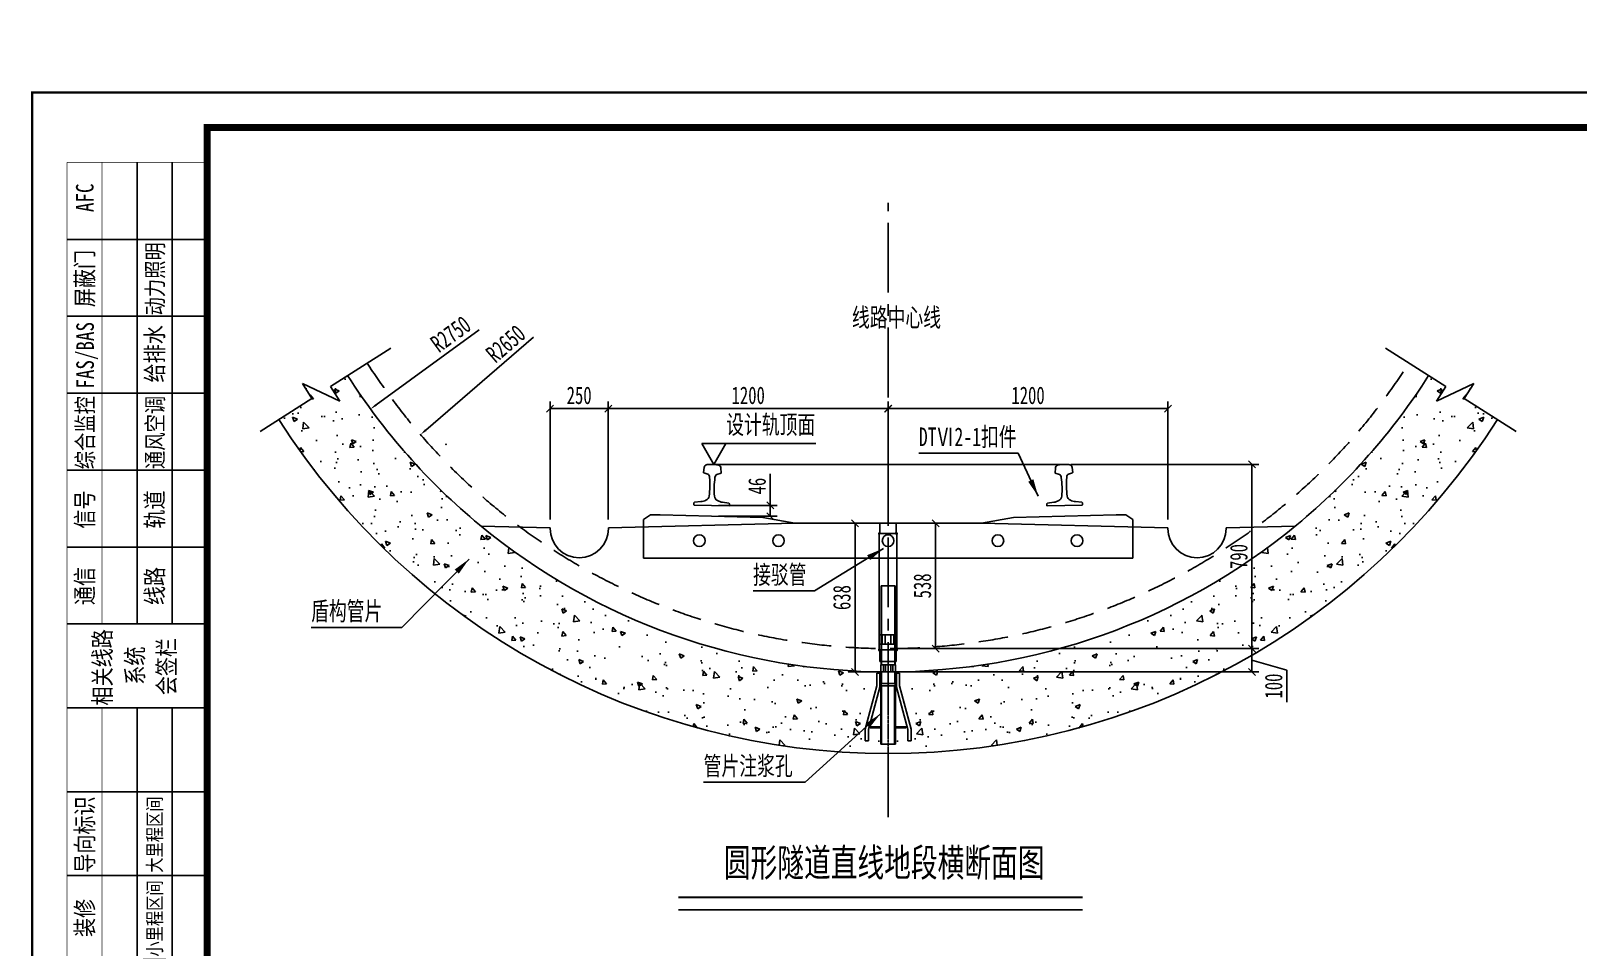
# Model space of a CAD drawing. Header units: millimetres. Extents: x -17676 to 10684, y -16208 to -7028.
# Drawn here: x -17676 to -11040, y -10959 to -7028 of the extents above; entities that cross this region are included whole.
import ezdxf
from ezdxf.enums import TextEntityAlignment as Align

# ---------------------------------------------------------------- set-up
doc = ezdxf.new("R2010")
doc.units = ezdxf.units.MM
for name, pattern in [('CENTER2', [1.125, 0.75, -0.125, 0.125, -0.125]), ('CONTINOUS', [2.5, 1.25, 0.25, 0.25, 0.25, 0.25, 0.25]), ('DASHED', [19.05, 12.7, -6.35])]:
    doc.linetypes.add(name, pattern=pattern)
doc.layers.get('Defpoints').update_dxf_attribs({"color": 250})
for name, color, linetype in [('0钢筋', 5, 'Continuous'), ('1', 2, 'Continuous'), ('axial', 1, 'CENTER2'), ('GesoftDrawFrameCountersignBlockLayer', 7, 'Continuous'), ('GesoftDrawFrameCountersignLayer', 7, 'Continuous'), ('GesoftDrawFrameFrameBlockLayer', 7, 'Continuous'), ('GesoftDrawFrameInLineLayer', 85, 'Continuous'), ('GesoftDrawFrameOutLineLayer', 180, 'Continuous'), ('GesoftDrawFrameTitleLayer', 7, 'Continuous'), ('HATCH', 7, 'Continuous'), ('X', 6, 'CONTINOUS'), ('尺寸标注', 7, 'Continuous'), ('文字及标注', 6, 'Continuous'), ('标注', 3, 'Continuous'), ('粗实线', 4, 'Continuous'), ('结构', 3, 'Continuous'), ('设计线', 1, 'Continuous'), ('轮廓线', 7, 'Continuous'), ('钢轨', 3, 'Continuous')]:
    doc.layers.add(name, color=color, linetype=linetype)
doc.styles.get("Standard").update_dxf_attribs({"font": 'arial.ttf'})
doc.styles.add('TXT', font='仿宋_GB2312.ttf', dxfattribs={"width": 0.7, "height": 80})
doc.styles.add('宋体', font='SimSun.ttf', dxfattribs={"width": 0.7})
doc.styles.add('宋体样式', font='SimSun.ttf', dxfattribs={"width": 0.8})
doc.styles.add('宋体样式宽度0.8', font='SimSun.ttf', dxfattribs={"width": 0.8})
doc.styles.add('条形码', font='BC_C39.FBC', dxfattribs={"height": 11})
doc.dimstyles.new('1比30', dxfattribs={"dimscale": 30, "dimtxt": 2.5, "dimasz": 1, "dimexe": 1, "dimexo": 1, "dimtad": 3, "dimdec": 0, "dimzin": 0, "dimdsep": 46, "dimtxsty": '宋体', "dimblk": 'OBLIQUE', "dimcen": 0.09, "dimadec": 0, "dimazin": 0, "dimtfac": 1, "dimtdec": 0, "dimtofl": 0, "dimtmove": 0, "dimatfit": 3, "dimfxl": 0, "dimtolj": 1, "dimtzin": 0, "dimarcsym": 0})
doc.dimstyles.get("Standard").update_dxf_attribs({"dimtxt": 0.18, "dimasz": 0.18, "dimexe": 0.18, "dimexo": 0.0625, "dimgap": 0.09, "dimtad": 0, "dimtih": 1, "dimtoh": 1, "dimdec": 4, "dimzin": 0, "dimdsep": 46, "dimtxsty": 'Standard', "dimcen": 0.09, "dimadec": 0, "dimazin": 0, "dimtfac": 1, "dimtdec": 4, "dimtofl": 0, "dimtmove": 0, "dimatfit": 3, "dimfxl": 0, "dimtolj": 1, "dimtzin": 0, "dimarcsym": 0})

# ---------------------------------------------------------------- blocks, each defined once
blk = doc.blocks.new('*X7')
at = {"color": 0}
for p, q in [((171.3, 367.5), (171.9, 368.1)), ((171.3, 362.2), (175.3, 366.2)), ((171.3, 356.9), (175.3, 360.9)), ((171.3, 351.6), (175.3, 355.6)), ((171.3, 346.3), (175.3, 350.3)), ((171.3, 341), (175.3, 345)), ((171.3, 335.7), (175.3, 339.7)), ((171.3, 330.4), (175.3, 334.4)), ((171.3, 325.1), (175.3, 329.1)), ((174.6, 323.1), (175.3, 323.8))]:
    blk.add_line(p, q, dxfattribs=at)
blk = doc.blocks.new('34212')
at = {"layer": 'HATCH'}
h = blk.add_hatch(dxfattribs=at)
h.set_pattern_fill('ANSI31', color=256, scale=30, angle=180, style=0)
h.set_pattern_definition([(225, (0, 0), (2.65165043, -2.65165043), [])])
h.paths.add_polyline_path([(147573.7, -8633.1), (147568.7, -8633.1), (147568.7, -8693.1), (147573.7, -8693.1)])
h.paths.add_polyline_path([(147508.7, -8633.1), (147503.7, -8633.1), (147503.7, -8693.1), (147508.7, -8693.1)])
h.paths.add_polyline_path([(147566.7, -8943.1), (147570.2, -8943.1), (147570.2, -8693.1), (147566.7, -8693.1)])
h = blk.add_hatch(dxfattribs=at)
h.set_pattern_fill('ANSI31', color=256, scale=30, angle=180, style=0)
h.set_pattern_definition([(225, (147876.2283, -9027.2295), (2.65165, -2.65165), [])])
h.paths.add_polyline_path([(147507.2, -8943.1), (147510.7, -8943.1), (147510.7, -8693.1), (147507.2, -8693.1)])
at = {"layer": '1'}
for p, q in [((147440.2, -8878.1), (147489.7, -8693.1)), ((147489.7, -8638.1), (147489.7, -8693.1)), ((147502.7, -8638.1), (147489.7, -8638.1)), ((147502.7, -8698.7), (147502.7, -8638.1)), ((147507.2, -8697.1), (147503.2, -8693.1)), ((147503.7, -8693.1), (147503.7, -8633.1)), ((147573.7, -8633.1), (147503.7, -8633.1)), ((147503.7, -8693.1), (147573.7, -8693.1)), ((147507.2, -8943.1), (147507.2, -8693.1)), ((147508.7, -8693.1), (147508.7, -8633.1)), ((147510.7, -8943.1), (147510.7, -8693.1)), ((147566.7, -8943.1), (147566.7, -8693.1)), ((147568.7, -8693.1), (147568.7, -8633.1)), ((147570.2, -8943.1), (147570.2, -8693.1)), ((147570.2, -8697.1), (147574.2, -8693.1)), ((147573.7, -8693.1), (147573.7, -8633.1)), ((147574.7, -8698.7), (147574.7, -8638.1)), ((147574.7, -8638.1), (147587.7, -8638.1)), ((147587.7, -8638.1), (147587.7, -8693.1)), ((147637.2, -8878.1), (147587.7, -8693.1)), ((147454.2, -8879.9), (147502.7, -8698.7)), ((147623.2, -8879.9), (147574.7, -8698.7)), ((147440.2, -8878.1), (147440.2, -8928.1)), ((147454.2, -8879.9), (147454.2, -8928.1)), ((147462.2, -8869.1), (147507.2, -8869.1)), ((147462.2, -8873.1), (147462.2, -8869.1)), ((147462.2, -8873.1), (147507.2, -8873.1)), ((147507.2, -8865.1), (147503.2, -8869.1)), ((147507.2, -8877.1), (147503.2, -8873.1)), ((147570.2, -8865.1), (147574.2, -8869.1)), ((147615.2, -8869.1), (147570.2, -8869.1)), ((147615.2, -8873.1), (147570.2, -8873.1)), ((147570.2, -8877.1), (147574.2, -8873.1)), ((147615.2, -8873.1), (147615.2, -8869.1)), ((147623.2, -8879.9), (147623.2, -8928.1)), ((147637.2, -8878.1), (147637.2, -8928.1)), ((147440.2, -8928.1), (147454.2, -8928.1)), ((147507.2, -8943.1), (147570.2, -8943.1)), ((147637.2, -8928.1), (147623.2, -8928.1))]:
    blk.add_line(p, q, dxfattribs=at)
for points in [[(147503.2, -8693.1), (147507.2, -8697.1), (147507.2, -8693.1)], [(147574.2, -8693.1), (147570.2, -8697.1), (147570.2, -8693.1)], [(147503.2, -8869.1), (147507.2, -8865.1), (147507.2, -8869.1)], [(147503.2, -8873.1), (147507.2, -8877.1), (147507.2, -8873.1)], [(147574.2, -8869.1), (147570.2, -8865.1), (147570.2, -8869.1)], [(147574.2, -8873.1), (147570.2, -8877.1), (147570.2, -8873.1)]]:
    blk.add_solid(points, dxfattribs=at)
at = {"layer": 'axial'}
blk.add_line((147538.7, -8595), (147538.7, -8989.4), dxfattribs=at)
at = {"layer": 'HATCH', "rotation": 90}
blk.add_blockref('*X7', (147831.8, -9044.4), dxfattribs=at)
at = {"layer": 'HATCH', "xscale": -1, "rotation": 270}
blk.add_blockref('*X7', (147245.6, -9044.4), dxfattribs=at)
blk = doc.blocks.new('A$C09DB070C')
at = {"layer": 'X', "color": 3}
for p, q in [((0, 165.5), (30, 185.5)), ((0, 165.5), (0, 0)), ((30, 185.5), (72, 185.5)), ((72, 185.5), (512, 174.5)), ((512, 174.5), (650, 150)), ((650, 150), (1050, 150)), ((1450, 150), (1050, 150)), ((1588, 174.5), (1450, 150)), ((2028, 185.5), (1588, 174.5)), ((2070, 185.5), (2028, 185.5)), ((2100, 165.5), (2070, 185.5)), ((2100, 165.5), (2100, 0)), ((0, 0), (1050, 0)), ((2100, 0), (1050, 0))]:
    blk.add_line(p, q, dxfattribs=at)
at = {"layer": '尺寸标注', "color": 3}
for centre in [(240, 75), (579.5, 75), (1049.5, 75), (1520.5, 75), (1860, 75)]:
    blk.add_circle(centre, 25, dxfattribs=at)
blk = doc.blocks.new('A$C7401393C')
at = {"layer": '钢轨'}
for p, q in [((-33.8, 179.1), (-31.4, 200.7)), ((-15.3, 171.9), (-33.3, 178.1)), ((22.6, 170.9), (41, 176.2)), ((41.5, 177.2), (40.2, 198.9)), ((-75.8, 40.9), (-75.6, 48.9)), ((0.4, 38), (-74.8, 39.9)), ((-73.5, 51.9), (-46.2, 54.4)), ((0.4, 38), (75.5, 36.2)), ((74.8, 48.2), (47.6, 52.1)), ((76.5, 37.1), (76.7, 45.1))]:
    blk.add_line(p, q, dxfattribs=at)
for centre, radius, start, end in [((-18.5, 199.9), 13, 104.83673, 176.54251), ((-5.8, 134.1), 80, 90.45609, 101.54574), ((-3.8, -85.9), 300, 88.36386, 90.49695), ((-1.7, -86), 300, 86.63886, 88.77195), ((11.3, 133.7), 80, 75.59008, 86.67972), ((27.2, 198.8), 13, 0.5933, 72.29908), ((-31.8, 179.4), 2, 188.90208, 221.36383), ((-18, 164.4), 8, 27.15378, 70.09531), ((-33.1, 156.6), 25, 4.50435, 27.13746), ((-407, 127.4), 400, 352.92796, 4.47832), ((411.6, 106.9), 400, 172.6575, 184.20785), ((39.7, 154.8), 25, 149.99835, 172.63146), ((25, 163.3), 8, 107.0405, 149.98204), ((39.6, 177.6), 2, 315.77198, 348.23373), ((-29.9, 80.4), 20, 287.02729, 352.91232), ((32.6, 78.8), 20, 184.22349, 250.10853), ((-73.9, 41.7), 2, 202.86309, 244.27272), ((-71.6, 48.4), 4, 118.08962, 171.66605), ((-46.3, 94.4), 40, 270.17516, 303.84619), ((49.8, 92), 40, 233.28962, 266.96065), ((72.7, 44.7), 4, 5.46976, 59.04619), ((74.7, 38), 2, 292.86309, 334.27272)]:
    blk.add_arc(centre, radius, start, end, dxfattribs=at)
blk = doc.blocks.new('A$C5145042A')
for p, q in [((0, -30), (0, 30)), ((0, 30), (50, 30)), ((50, 31.5), (50, 0)), ((80, 31.5), (50, 31.5)), ((50, 31.1), (80, 31.1)), ((80, 20), (50, 20)), ((80, 11), (50, 11)), ((80, 0), (80, 31.5)), ((80, 30), (420, 30)), ((420, 30), (420, -30)), ((0, -30), (50, -30)), ((50, -31.5), (50, 0)), ((80, -11), (50, -11)), ((80, -20), (50, -20)), ((50, -31.1), (80, -31.1)), ((80, -31.5), (50, -31.5)), ((80, 0), (80, -31.5)), ((80, -30), (420, -30))]:
    blk.add_line(p, q)
at = {"layer": '0钢筋'}
for p, q in [((0, 28.1), (50, 28.1)), ((80, 28.1), (420, 28.1)), ((0, -28.1), (50, -28.1)), ((80, -28.1), (420, -28.1))]:
    blk.add_line(p, q, dxfattribs=at)
blk = doc.blocks.new('A$C03D546E1')
at = {"layer": '标注'}
h = blk.add_hatch(color=256, dxfattribs=at)
h.paths.add_polyline_path([(55, 38, 0.626752), (45.8, 35), (50, 35), (53, 38)])
h.paths.add_polyline_path([(50, 35), (50, 33), (55, 38), (53, 38)])
h.paths.add_polyline_path([(45.8, 35), (50, 33), (50, 35)])
h = blk.add_hatch(color=256, dxfattribs=at)
h.paths.add_polyline_path([(547, 38), (545, 38, -0.626752), (554.2, 35), (550, 35)])
h.paths.add_polyline_path([(545, 38), (547, 38), (550, 35), (550, 33)])
h.paths.add_polyline_path([(550, 35), (554.2, 35), (550, 33)])
h = blk.add_hatch(color=256, dxfattribs=at)
h.paths.add_polyline_path([(53, -38), (50, -35), (45.8, -35, 0.626752), (55, -38)])
h.paths.add_polyline_path([(53, -38), (55, -38), (50, -33), (50, -35)])
h.paths.add_polyline_path([(50, -35), (50, -33), (45.8, -35)])
h = blk.add_hatch(color=256, dxfattribs=at)
h.paths.add_polyline_path([(547, -38), (545, -38, 0.626752), (554.2, -35), (550, -35)])
h.paths.add_polyline_path([(545, -38), (547, -38), (550, -35), (550, -33)])
h.paths.add_polyline_path([(550, -35), (554.2, -35), (550, -33)])
for p, q in [((0, 0), (0, 35)), ((0, 35), (50, 35)), ((0, 0), (0, -35)), ((50, 0), (50, 38)), ((50, 38), (550, 38)), ((50, 0), (50, -38)), ((75, 0), (75, 38)), ((115, 37.3), (75, 37.3)), ((115, 25.1), (75, 25.1)), ((115, 12.2), (75, 12.2)), ((75, 0), (75, -38)), ((115, 0), (115, 38)), ((115, 0), (115, -38)), ((550, 38), (550, 0)), ((550, 35), (594, 35)), ((550, -38), (550, 0)), ((594, 35), (594, 0)), ((594, -35), (594, 0)), ((0, -35), (50, -35)), ((50, -38), (550, -38)), ((115, -12.2), (75, -12.2)), ((115, -25.1), (75, -25.1)), ((115, -37.3), (75, -37.3)), ((550, -35), (594, -35))]:
    blk.add_line(p, q)
for p, q in [((50, 33), (45.8, 35)), ((50, 35), (53, 38)), ((50, 33), (55, 38)), ((550, 33), (545, 38)), ((550, 35), (547, 38)), ((550, 33), (554.2, 35)), ((50, -33), (45.8, -35)), ((50, -33), (55, -38)), ((50, -35), (53, -38)), ((550, -33), (545, -38)), ((550, -35), (547, -38)), ((550, -33), (554.2, -35))]:
    blk.add_line(p, q, dxfattribs=at)
for centre, start, end in [((51.1, 34.3), 43.82752, 172.13753), ((548.9, 34.3), 7.86247, 136.17248), ((51.1, -34.3), 187.86247, 316.17248), ((548.9, -34.3), 223.82752, 352.13753)]:
    blk.add_arc(centre, 5.4, start, end, dxfattribs=at)
blk = doc.blocks.new('*D10')
at = {"layer": 'Defpoints', "color": 0, "transparency": 16777216}
for p in [(-13999.5, -7028.5), (-16005.3, -8760.4)]:
    blk.add_point(p, dxfattribs=at)
at = {"layer": '标注', "color": 0, "lineweight": -2, "transparency": 16777216}
blk.add_line((-15520.3, -8341.6), (-15982.6, -8740.8), dxfattribs=at)
at = {"layer": '标注', "color": 0, "transparency": 16777216}
blk.add_solid([(-15985.8, -8737), (-15979.3, -8744.6), (-16005.3, -8760.4)], dxfattribs=at)
at = {"layer": '标注', "color": 0, "transparency": 16777216, "insert": (-15640, -8370.6), "char_height": 75, "attachment_point": 5, "rotation": 40.80989, "style": '宋体'}
blk.add_mtext('\\A1;R2650', dxfattribs=at)
blk = doc.blocks.new('*D11')
at = {"layer": 'Defpoints', "color": 0, "transparency": 16777216}
for p in [(-13999.5, -7028.5), (-16220.1, -8650.7)]:
    blk.add_point(p, dxfattribs=at)
at = {"layer": '标注', "color": 0, "lineweight": -2, "transparency": 16777216}
blk.add_line((-15754.1, -8310.2), (-16195.9, -8633), dxfattribs=at)
at = {"layer": '标注', "color": 0, "transparency": 16777216}
blk.add_solid([(-16198.9, -8628.9), (-16193, -8637), (-16220.1, -8650.7)], dxfattribs=at)
at = {"layer": '标注', "color": 0, "transparency": 16777216, "insert": (-15875.8, -8329.4), "char_height": 75, "attachment_point": 5, "rotation": 36.14886, "style": '宋体'}
blk.add_mtext('\\A1;R2750', dxfattribs=at)
blk = doc.blocks.new('_Oblique')
at = {"color": 0, "linetype": 'ByBlock', "lineweight": -2}
blk.add_line((-0.5, -0.5), (0.5, 0.5), dxfattribs=at)
blk = doc.blocks.new('*D12')
at = {"layer": 'Defpoints', "color": 0, "transparency": 16777216}
for p in [(-13246.5, -8888.5), (-13999.5, -9678.5), (-12438.9, -9678.5)]:
    blk.add_point(p, dxfattribs=at)
at = {"layer": '标注', "color": 0, "lineweight": -2, "transparency": 16777216}
for p, q in [((-13216.5, -8888.5), (-12408.9, -8888.5)), ((-12438.9, -8888.5), (-12438.9, -9678.5)), ((-13969.5, -9678.5), (-12408.9, -9678.5))]:
    blk.add_line(p, q, dxfattribs=at)
at = {"layer": '标注', "color": 0, "lineweight": -2, "transparency": 16777216, "xscale": 30, "yscale": 30, "zscale": 30}
for p, rotation in [((-12438.9, -8888.5), 90), ((-12438.9, -9678.5), 270)]:
    blk.add_blockref('_Oblique', p, dxfattribs=dict(at, rotation=rotation))
at = {"layer": '标注', "color": 0, "transparency": 16777216, "insert": (-12495.1, -9283.5), "char_height": 75, "attachment_point": 5, "rotation": 90, "style": '宋体'}
blk.add_mtext('\\A1;790', dxfattribs=at)
blk = doc.blocks.new('*D13')
at = {"layer": 'Defpoints', "color": 0, "transparency": 16777216}
for p in [(-14000.3, -9140.4), (-13999.5, -9678.5), (-13796.3, -9678.5)]:
    blk.add_point(p, dxfattribs=at)
at = {"layer": '标注', "color": 0, "lineweight": -2, "transparency": 16777216}
for p, q in [((-13970.3, -9140.4), (-13766.3, -9140.4)), ((-13796.3, -9140.4), (-13796.3, -9678.5)), ((-13969.5, -9678.5), (-13766.3, -9678.5))]:
    blk.add_line(p, q, dxfattribs=at)
at = {"layer": '标注', "color": 0, "lineweight": -2, "transparency": 16777216, "xscale": 30, "yscale": 30, "zscale": 30}
for p, rotation in [((-13796.3, -9140.4), 90), ((-13796.3, -9678.5), 270)]:
    blk.add_blockref('_Oblique', p, dxfattribs=dict(at, rotation=rotation))
at = {"layer": '标注', "color": 0, "transparency": 16777216, "insert": (-13852.5, -9409.5), "char_height": 75, "attachment_point": 5, "rotation": 90, "style": '宋体'}
blk.add_mtext('\\A1;538', dxfattribs=at)
blk = doc.blocks.new('*D14')
at = {"layer": 'Defpoints', "color": 0, "transparency": 16777216}
for p in [(-13999.3, -9140.4), (-14141.4, -9778.5), (-13999.2, -9778.5)]:
    blk.add_point(p, dxfattribs=at)
at = {"layer": '标注', "color": 0, "lineweight": -2, "transparency": 16777216}
for p, q in [((-14029.3, -9140.4), (-14171.4, -9140.4)), ((-14141.4, -9140.4), (-14141.4, -9778.5)), ((-14029.2, -9778.5), (-14171.4, -9778.5))]:
    blk.add_line(p, q, dxfattribs=at)
at = {"layer": '标注', "color": 0, "lineweight": -2, "transparency": 16777216, "xscale": 30, "yscale": 30, "zscale": 30}
for p, rotation in [((-14141.4, -9140.4), 90), ((-14141.4, -9778.5), 270)]:
    blk.add_blockref('_Oblique', p, dxfattribs=dict(at, rotation=rotation))
at = {"layer": '标注', "color": 0, "transparency": 16777216, "insert": (-14197.7, -9459.5), "char_height": 75, "attachment_point": 5, "rotation": 90, "style": '宋体'}
blk.add_mtext('\\A1;638', dxfattribs=at)
blk = doc.blocks.new('*D15')
at = {"layer": 'Defpoints', "color": 0, "transparency": 16777216}
for p in [(-15199.9, -8648.4), (-13999.5, -8888.6), (-15199.9, -9154.5)]:
    blk.add_point(p, dxfattribs=at)
at = {"layer": '标注', "color": 0, "lineweight": -2, "transparency": 16777216}
for p, q in [((-15199.9, -9124.5), (-15199.9, -8618.4)), ((-13999.5, -8858.6), (-13999.5, -8618.4)), ((-13999.5, -8648.4), (-15199.9, -8648.4))]:
    blk.add_line(p, q, dxfattribs=at)
at = {"layer": '标注', "color": 0, "lineweight": -2, "transparency": 16777216, "xscale": 30, "yscale": 30, "zscale": 30, "rotation": 180}
blk.add_blockref('_Oblique', (-15199.9, -8648.4), dxfattribs=at)
at = {"layer": '标注', "color": 0, "lineweight": -2, "transparency": 16777216, "xscale": 30, "yscale": 30, "zscale": 30}
blk.add_blockref('_Oblique', (-13999.5, -8648.4), dxfattribs=at)
at = {"layer": '标注', "color": 0, "transparency": 16777216, "insert": (-14599.7, -8592.2), "char_height": 75, "attachment_point": 5, "style": '宋体'}
blk.add_mtext('\\A1;1200', dxfattribs=at)
blk = doc.blocks.new('*D16')
at = {"layer": 'Defpoints', "color": 0, "transparency": 16777216}
for p in [(-12799.5, -8648.4), (-13999.3, -9134.4), (-12799.5, -9154.4)]:
    blk.add_point(p, dxfattribs=at)
at = {"layer": '标注', "color": 0, "lineweight": -2, "transparency": 16777216}
for p, q in [((-13999.3, -9104.4), (-13999.3, -8618.4)), ((-12799.5, -9124.4), (-12799.5, -8618.4)), ((-13999.3, -8648.4), (-12799.5, -8648.4))]:
    blk.add_line(p, q, dxfattribs=at)
at = {"layer": '标注', "color": 0, "lineweight": -2, "transparency": 16777216, "xscale": 30, "yscale": 30, "zscale": 30, "rotation": 180}
blk.add_blockref('_Oblique', (-13999.3, -8648.4), dxfattribs=at)
at = {"layer": '标注', "color": 0, "lineweight": -2, "transparency": 16777216, "xscale": 30, "yscale": 30, "zscale": 30}
blk.add_blockref('_Oblique', (-12799.5, -8648.4), dxfattribs=at)
at = {"layer": '标注', "color": 0, "transparency": 16777216, "insert": (-13399.4, -8592.2), "char_height": 75, "attachment_point": 5, "style": '宋体'}
blk.add_mtext('\\A1;1200', dxfattribs=at)
blk = doc.blocks.new('*D17')
at = {"layer": 'Defpoints', "color": 0, "transparency": 16777216}
for p in [(-15449.9, -8648.4), (-15449.9, -9154.5), (-15199.9, -9154.5)]:
    blk.add_point(p, dxfattribs=at)
at = {"layer": '标注', "color": 0, "lineweight": -2, "transparency": 16777216}
for p, q in [((-15449.9, -9124.5), (-15449.9, -8618.4)), ((-15199.9, -9124.5), (-15199.9, -8618.4)), ((-15199.9, -8648.4), (-15449.9, -8648.4))]:
    blk.add_line(p, q, dxfattribs=at)
at = {"layer": '标注', "color": 0, "lineweight": -2, "transparency": 16777216, "xscale": 30, "yscale": 30, "zscale": 30, "rotation": 180}
blk.add_blockref('_Oblique', (-15449.9, -8648.4), dxfattribs=at)
at = {"layer": '标注', "color": 0, "lineweight": -2, "transparency": 16777216, "xscale": 30, "yscale": 30, "zscale": 30}
blk.add_blockref('_Oblique', (-15199.9, -8648.4), dxfattribs=at)
at = {"layer": '标注', "color": 0, "transparency": 16777216, "insert": (-15324.9, -8592.2), "char_height": 75, "attachment_point": 5, "style": '宋体'}
blk.add_mtext('\\A1;250', dxfattribs=at)
blk = doc.blocks.new('*D24')
at = {"layer": 'Defpoints', "color": 0, "transparency": 16777216}
for p in [(-14756.9, -9064.4), (-14757.3, -9110.4), (-14505.3, -9110.4)]:
    blk.add_point(p, dxfattribs=at)
at = {"layer": '标注', "color": 0, "lineweight": -2, "transparency": 16777216}
for p, q in [((-14505.3, -9064.4), (-14505.3, -8928.3)), ((-14726.9, -9064.4), (-14475.3, -9064.4)), ((-14505.3, -9110.4), (-14505.3, -9064.4)), ((-14727.3, -9110.4), (-14475.3, -9110.4))]:
    blk.add_line(p, q, dxfattribs=at)
at = {"layer": '标注', "color": 0, "lineweight": -2, "transparency": 16777216, "xscale": 30, "yscale": 30, "zscale": 30}
for p, rotation in [((-14505.3, -9064.4), 90), ((-14505.3, -9110.4), 270)]:
    blk.add_blockref('_Oblique', p, dxfattribs=dict(at, rotation=rotation))
at = {"layer": '标注', "color": 0, "transparency": 16777216, "insert": (-14561.5, -8981.3), "char_height": 75, "attachment_point": 5, "rotation": 90, "style": '宋体'}
blk.add_mtext('\\A1;46', dxfattribs=at)
blk = doc.blocks.new('*D25')
at = {"layer": 'Defpoints', "color": 0, "transparency": 16777216}
for p in [(-13999.5, -9678.5), (-13999.2, -9778.5), (-12438.9, -9778.5)]:
    blk.add_point(p, dxfattribs=at)
at = {"layer": '标注', "color": 0, "lineweight": -2, "transparency": 16777216}
for p, q in [((-13969.5, -9678.5), (-12408.9, -9678.5)), ((-12438.9, -9678.5), (-12438.9, -9778.5)), ((-12438.9, -9728.5), (-12289.5, -9770.3)), ((-13969.2, -9778.5), (-12408.9, -9778.5)), ((-12289.5, -9770.3), (-12289.5, -9908.2))]:
    blk.add_line(p, q, dxfattribs=at)
at = {"layer": '标注', "color": 0, "lineweight": -2, "transparency": 16777216, "xscale": 30, "yscale": 30, "zscale": 30}
for p, rotation in [((-12438.9, -9678.5), 90), ((-12438.9, -9778.5), 270)]:
    blk.add_blockref('_Oblique', p, dxfattribs=dict(at, rotation=rotation))
at = {"layer": '标注', "color": 0, "transparency": 16777216, "insert": (-12345.8, -9839.2), "char_height": 75, "attachment_point": 5, "rotation": 90, "style": '宋体'}
blk.add_mtext('\\A1;100', dxfattribs=at)
blk = doc.blocks.new('杭州4号线二期会签定义_2e1cf7a908f61d0b50dc33cccab90907')
at = {"layer": 'GesoftDrawFrameCountersignLayer', "color": 7}
for p, q in [((0, 271), (-20, 271)), ((0, 260), (-20, 260)), ((0, 249), (-20, 249)), ((0, 238), (-20, 238)), ((0, 227), (-20, 227)), ((0, 216), (-20, 216)), ((0, 204), (-20, 204)), ((0, 192), (-20, 192)), ((0, 180), (-20, 180)), ((0, 168), (-20, 168)), ((0, 156), (-20, 156)), ((0, 144), (-20, 144)), ((0, 132), (-20, 132)), ((0, 120), (-20, 120)), ((0, 108), (-20, 108)), ((0, 96), (-20, 96)), ((0, 84), (-20, 84)), ((0, 72), (-20, 72)), ((0, 60), (-20, 60)), ((0, 48), (-20, 48)), ((0, 36), (-20, 36)), ((0, 24), (-20, 24)), ((0, 12), (-20, 12)), ((0, 0), (-20, 0))]:
    blk.add_line(p, q, dxfattribs=at)
for points in [[(0, 285), (0, 0)], [(-10, 282), (-10, 216)], [(-5, 282), (-5, 216)], [(-10, 204), (-10, 0)], [(-5, 204), (-5, 0)]]:
    blk.add_lwpolyline(points, dxfattribs=at)
at = {"layer": 'GesoftDrawFrameCountersignLayer', "color": 7, "const_width": 0.1}
for points in [[(0, 282), (-20, 282)], [(-20, 282), (-20, 0)], [(-15, 282), (-15, 216)], [(-15, 204), (-15, 0)]]:
    blk.add_lwpolyline(points, dxfattribs=at)
at = {"layer": 'GesoftDrawFrameCountersignLayer', "color": 7, "style": '宋体样式宽度0.8', "width": 0.8}
for s, height, p in [('AFC', 2.5, (-16.23, 274.9)), ('动力照明', 2.4, (-6.23, 260.11)), ('屏蔽门', 2.5, (-16.23, 261.3)), ('FAS/BAS', 2.5, (-16.18, 249.65)), ('给排水', 2.5, (-6.23, 250.53)), ('综合监控', 2.4, (-16.23, 238.11)), ('通风空调', 2.4, (-6.23, 238.15)), ('信号', 2.5, (-16.23, 229.63)), ('轨道', 2.5, (-6.23, 229.63)), ('通信', 2.5, (-16.23, 218.69)), ('线路', 2.5, (-6.23, 218.69)), ('相关线路', 2.5, (-13.71, 204.33)), ('系统', 2.5, (-9.05, 207.31)), ('会签栏', 2.5, (-4.54, 205.81)), ('导向标识', 2.5, (-16.23, 180.42)), ('大里程区间', 2, (-6.48, 180.42)), ('小里程区间', 2, (-6.48, 168.42)), ('装修', 2.5, (-16.23, 171.23)), ('电力监控', 2.5, (-16.23, 156.42)), ('民用通信', 2.5, (-6.23, 156.42)), ('杂散电流', 2.5, (-16.23, 144.42)), ('轨旁', 2.5, (-6.23, 147.23)), ('接触网', 2.5, (-16.23, 133.8)), ('管线综合', 2.5, (-6.23, 132.42)), ('供电系统', 2.5, (-16.23, 120.42)), ('人防', 2.5, (-6.23, 123.23)), ('电扶梯', 2.5, (-6.23, 109.8)), ('轨道', 2.5, (-16.23, 111.23)), ('限界', 2.5, (-16.23, 99.23)), ('屏蔽门', 2.5, (-6.23, 97.8)), ('线路', 2.5, (-16.23, 87.23)), ('AFC', 2.5, (-6.23, 87.9)), ('气灭', 2.5, (-16.23, 75.23)), ('门禁', 2.5, (-6.23, 75.23)), ('动照', 2.5, (-16.23, 63.23)), ('BAS', 2.5, (-6.23, 63.9)), ('给排水', 2.5, (-16.23, 49.8)), ('FAS', 2.5, (-6.23, 51.9)), ('通风空调', 2.5, (-16.23, 36.42)), ('综合监控', 2.5, (-6.23, 36.42)), ('结构', 2.5, (-16.23, 27.23)), ('信号', 2.5, (-6.23, 27.23)), ('建筑', 2.5, (-16.23, 15.23)), ('通信', 2.5, (-6.23, 15.23)), ('会签专业   ', 2.5, (-16.23, 0.39)), ('会签专业   ', 2.5, (-5.73, 0.39)), ('签名', 2.5, (-10.85, 3.22)), ('签名', 2.5, (-1.35, 3.22))]:
    blk.add_text(s, height=height, rotation=90, dxfattribs=at).set_placement(p)
blk = doc.blocks.new('1.25_b3e8e4764a4440fefd9a3783b56da640')
at = {"layer": 'GesoftDrawFrameInLineLayer', "color": 0, "const_width": 1}
blk.add_lwpolyline([(0, 0), (0, 287), (-915, 287), (-915, 0), (0, 0)], dxfattribs=at)
at = {"layer": 'GesoftDrawFrameOutLineLayer', "color": 0, "const_width": 0.35}
blk.add_lwpolyline([(5, -5), (5, 292), (-940, 292), (-940, -5), (5, -5)], dxfattribs=at)
blk = doc.blocks.new('GESOFT00000000NEW_049a35bf7f0736cc4250df00ece10f93_b3e8e4764a4440fefd9a3783b56da640_2e1cf7a908f61d0b50dc33cccab90907')
at = {"layer": 'GesoftDrawFrameCountersignBlockLayer'}
blk.add_blockref('杭州4号线二期会签定义_2e1cf7a908f61d0b50dc33cccab90907', (-915, 0), dxfattribs=at)
at = {"layer": 'GesoftDrawFrameFrameBlockLayer'}
blk.add_blockref('1.25_b3e8e4764a4440fefd9a3783b56da640', (0, 0), dxfattribs=at)
at = {"layer": 'GesoftDrawFrameTitleLayer', "color": 7, "style": '条形码', "width": 2}
blk.add_attdef('BARCODE', (-2.8, 60.5), '', height=6, rotation=90, dxfattribs=at)
at = {"layer": 'GesoftDrawFrameTitleLayer', "style": '宋体样式'}
for tag, height, width, p in [('GCMC0', 3.6, 0.8, (-40, 43.4)), ('SHEJI', 2.5, 0.8, (-154, 35.2)), ('SHEJI2', 2.5, 0.8, (-137.76, 35.27)), ('SJJD', 2.5, 0.8, (-14, 34.4)), ('JIAOHE', 2.5, 0.8, (-154, 28.8)), ('JIAOHE2', 2.5, 0.8, (-137.61, 28.83)), ('VERSION0', 2.5, 0.8, (-14, 26.4)), ('ZTSD', 2.5, 0.8, (-190, 24)), ('CEMING', 4, 0.7, (-84, 22.59)), ('ZYFZR1', 2.5, 0.8, (-154, 22.4)), ('ZYFZR2', 2.5, 0.8, (-137.76, 22.24)), ('BILI', 2.5, 0.8, (-14, 18.4)), ('XMFZR1', 2.5, 0.8, (-154, 16)), ('XMFZR2', 2.5, 0.8, (-137.98, 16.22)), ('DOCNAME0', 3.5, 0.9, (-84, 13.27)), ('DOCNAME2', 3.5, 0.9, (-84, 9.42)), ('RIQI', 2.5, 0.8, (-14, 10.4)), ('SENHE', 2.5, 0.8, (-154, 9.6)), ('SENHE2', 2.5, 0.8, (-137.41, 9.52)), ('XTSD', 2.5, 0.8, (-190, 4.8)), ('SENDING', 2.5, 0.8, (-154, 3.2)), ('SENDING2', 2.5, 0.8, (-137.41, 3.81)), ('TUHAO', 2.5, 0.8, (-91.5, 3.2)), ('PROJECTNO', 2.5, 0.8, (-47.5, 3.2)), ('PAGENUMBER', 2.5, 0.8, (-31.78, 3.83)), ('PAGECOUNT', 2.5, 0.8, (-10.8, 3.83))]:
    blk.add_attdef(tag, text='', height=height, dxfattribs=dict(at, width=width)).set_placement(p, align=Align.MIDDLE_CENTER)
blk.add_attdef('PIANMING', text='', height=4, dxfattribs=at).set_placement((-84, 31.09), align=Align.MIDDLE_CENTER)

msp = doc.modelspace()

# ---------------------------------------------------------------- hatches: boundary and pattern name
h = msp.add_hatch()
h.set_pattern_fill('AR-CONC', color=256, scale=30, style=0)
h.set_pattern_definition([(130, (-77535.1, 6918.75), (-215.17805, -18.82564), [22.5, -247.5]), (185, (-77535.1, 6918.75), (41.6254, 225.65764), [18, -198]), (79.5486, (-77553.03, 6917.18), (-173.5528, 206.83186), [19.12206, -210.3426]), (133.8158, (-77535.1, 6978.75), (-320.1723, -49.6557), [33.75, -371.25]), (83.3644, (-77561.78, 6974.6), (-280.3988, 292.2354), [28.6831, -315.5139]), (188.8158, (-77535.1, 6978.75), (-280.3986, 292.2356), [27, -297]), (159, (-77565.1, 6963.75), (-179.0721, -120.78567), [22.5, -247.5]), (214, (-77565.1, 6963.75), (-72.9946, 217.545), [18, -198]), (108.5486, (-77580.02, 6953.68), (-252.0668, 96.75915), [19.12206, -210.3426]), (142.5, (-77535.1, 6918.746), (-3.64796, 99.86816), [0, -195.6, 0, -201, 0, -198.75]), (172.5, (-77535.1, 6918.75), (-78.92086, 118.32351), [0, -114.6, 0, -191.1, 0, -75.75]), (212.5, (-77468.2, 6918.746), (-160.14673, -6.76646), [0, -75, 0, -234, 0, -310.5]), (222.5, (-77438.2, 6918.75), (-174.95585, 30.0315), [0, -97.5, 0, -155.4, 0, -220.5])])
h.paths.add_polyline_path([(-12891.9, -9611.2), (-12912.9, -9560.4), (-12912, -9560), (-12891.1, -9610.3), (-12891.4, -9611)], flags=16)
h.paths.add_polyline_path([(-12786.2, -9757.9), (-12824, -9773.6), (-12829.3, -9771.4), (-12799.4, -9843.5), (-12857.6, -9867.6), (-12951.8, -9640.3), (-12956.4, -9638.4), (-12977.6, -9587.1), (-12990.5, -9592.5), (-12969.5, -9643.3), (-12944.4, -9833.2), (-12925.3, -9879.4), (-12912.3, -9874), (-12930.8, -9829.5), (-12955.3, -9643.5), (-12957.7, -9637.9), (-12951.8, -9640.3), (-12887.5, -9795.5), (-12889.6, -9800.8), (-12927.5, -9816.4), (-12926, -9820.1), (-12888.1, -9804.5), (-12882.9, -9806.6), (-12857.6, -9867.6), (-12799.4, -9843.5), (-12824.7, -9782.5), (-12822.5, -9777.3), (-12784.6, -9761.6)])
h.paths.add_polyline_path([(-13950.5, -9783.5), (-13964.5, -9783.5), (-13964.5, -9839), (-13963.5, -9838), (-13963.5, -9844), (-13915, -10025.3), (-13915, -10073.5), (-13901, -10073.5), (-13901, -10023.5), (-13950.5, -9838.5)], flags=0)
h.paths.add_polyline_path([(-12891.1, -9610.3), (-12888.8, -9615.9), (-12774.6, -9764.9), (-12756.2, -9809.3), (-12743.3, -9804), (-12762.4, -9757.8), (-12878.9, -9605.8), (-12900, -9555), (-12912.9, -9560.4), (-12891.7, -9611.7)], flags=17)
h.paths.add_polyline_path([(-13901, -10023.5), (-13950.5, -9838.5), (-13950.5, -9783.5), (-13964.5, -9783.5), (-13964.5, -9839), (-13963.5, -9838), (-13963.5, -9844), (-13915, -10025.3), (-13915, -10073.5), (-13901, -10073.5)], flags=17)
h.paths.add_polyline_path([(-16613.1, -8695.6), (-16470.8, -8604.9), (-16511.1, -8541.6), (-16350.9, -8617.4), (-16391.3, -8554.1), (-16318, -8507.4, 0.150509), (-15084.2, -9555.5), (-15086.2, -9560.4), (-15099.1, -9555), (-15120.1, -9605.8), (-15236.7, -9757.8), (-15255.8, -9804), (-15242.9, -9809.3), (-15224.4, -9764.9), (-15110.3, -9615.9), (-15108.1, -9610.8), (-15107.6, -9611), (-15105.5, -9616.2), (-15169.8, -9771.4), (-15175, -9773.6), (-15212.9, -9757.9), (-15214.4, -9761.6), (-15176.6, -9777.3), (-15174.4, -9782.5), (-15199.6, -9843.5), (-15170.5, -9855.5), (-15185.9, -9892.5, -0.153765)])
h.paths.add_polyline_path([(-15021.5, -9587.1), (-15019.5, -9582.3, 0.09207), (-14034.5, -9778.2), (-14034.5, -9783.5), (-14048.5, -9783.5), (-14048.5, -9838.5), (-14098, -10023.5), (-14098, -10073.5), (-14084, -10073.5), (-14084, -10025.3), (-14035.5, -9844), (-14035.5, -9838.5), (-14035, -9838.5), (-14031, -9842.4), (-14031, -10010.5), (-14035, -10014.5), (-14076, -10014.5), (-14076, -10018.5), (-14035, -10018.5), (-14031, -10022.5), (-14031, -10088.5), (-13999.5, -10088.5), (-13999.5, -10128.5, -0.098491), (-15185.9, -9892.5), (-15170.5, -9855.5), (-15141.4, -9867.6), (-15116.2, -9806.6), (-15111, -9804.5), (-15073.1, -9820.1), (-15071.6, -9816.4), (-15109.4, -9800.8), (-15111.6, -9795.5), (-15047.3, -9640.3), (-15041.4, -9637.9), (-15041.6, -9638.3), (-15042.5, -9638)])
h.paths.add_polyline_path([(-13950.5, -9838.5), (-13950.5, -9783.5), (-13964.5, -9783.5), (-13964.5, -9839), (-13963.5, -9838), (-13963.5, -9844), (-13915, -10025.3), (-13915, -10073.5), (-13901, -10073.5), (-13901, -10023.5)], flags=17)
h.paths.add_polyline_path([(-12891.1, -9610.3), (-12888.8, -9615.9), (-12774.6, -9764.9), (-12756.2, -9809.3), (-12743.3, -9804), (-12762.4, -9757.8), (-12878.9, -9605.8), (-12900, -9555), (-12912.9, -9560.4), (-12891.7, -9611.7)])
h.paths.add_polyline_path([(-13950.5, -9838.5), (-13950.5, -9783.5), (-13963.5, -9783.5), (-13963.5, -9844), (-13915, -10025.3), (-13915, -10073.5), (-13901, -10073.5), (-13901, -10023.5)], flags=0)
h.paths.add_polyline_path([(-12944.4, -9833.2), (-12925.3, -9879.4), (-12912.3, -9874), (-12930.8, -9829.5), (-12955.3, -9643.5), (-12978.5, -9587.5), (-12990.5, -9592.5), (-12969.5, -9643.3)], flags=17)
h.paths.add_polyline_path([(-12927.5, -9816.4), (-12926, -9820.1), (-12888.1, -9804.5), (-12882.9, -9806.6), (-12887.5, -9795.5), (-12889.6, -9800.8)], flags=17)
h.paths.add_polyline_path([(-12196.8, -8959.7), (-12304.6, -8959.7), (-12304.6, -9083.2), (-12196.8, -9083.2)], flags=8)
h.paths.add_polyline_path([(-12196.8, -8959.7), (-12304.6, -8959.7), (-12304.6, -9083.2), (-12196.8, -9083.2)], flags=25)
h.paths.add_polyline_path([(-12196.8, -8959.7), (-12304.6, -8959.7), (-12304.6, -9083.2), (-12196.8, -9083.2)], flags=25)
h = msp.add_hatch()
h.set_pattern_fill('AR-CONC', color=256, scale=30, style=0)
h.set_pattern_definition([(50, (49536.03, 6918.75), (215.17805, -18.82564), [22.5, -247.5]), (355, (49536.03, 6918.75), (-41.6254, 225.65764), [18, -198]), (100.4514, (49553.96, 6917.18), (173.5528, 206.83186), [19.12206, -210.3426]), (46.1842, (49536.03, 6978.75), (320.1723, -49.6557), [33.75, -371.25]), (96.6356, (49562.7, 6974.6), (280.3988, 292.2354), [28.6831, -315.5139]), (351.1842, (49536.03, 6978.75), (280.3986, 292.2356), [27, -297]), (21, (49566.03, 6963.75), (179.0721, -120.78567), [22.5, -247.5]), (326, (49566.03, 6963.75), (72.9946, 217.545), [18, -198]), (71.4514, (49580.95, 6953.68), (252.0668, 96.75915), [19.12206, -210.3426]), (37.5, (49536.03, 6918.746), (3.64796, 99.86816), [0, -195.6, 0, -201, 0, -198.75]), (7.5, (49536.03, 6918.75), (78.92086, 118.32351), [0, -114.6, 0, -191.1, 0, -75.75]), (327.5, (49469.13, 6918.746), (160.14673, -6.76646), [0, -75, 0, -234, 0, -310.5]), (317.5, (49439.13, 6918.75), (174.95585, 30.0315), [0, -97.5, 0, -155.4, 0, -220.5])])
h.paths.add_polyline_path([(-15107.2, -9611.2), (-15086.2, -9560.4), (-15087.1, -9560), (-15108, -9610.3), (-15107.7, -9611)], flags=16)
h.paths.add_polyline_path([(-15212.9, -9757.9), (-15175, -9773.6), (-15169.8, -9771.4), (-15199.6, -9843.5), (-15141.4, -9867.6), (-15047.3, -9640.3), (-15042.7, -9638.4), (-15021.5, -9587.1), (-15008.6, -9592.5), (-15029.6, -9643.3), (-15054.7, -9833.2), (-15073.8, -9879.4), (-15086.7, -9874), (-15068.3, -9829.5), (-15043.8, -9643.5), (-15041.4, -9637.9), (-15047.3, -9640.3), (-15111.6, -9795.5), (-15109.4, -9800.8), (-15071.6, -9816.4), (-15073.1, -9820.1), (-15111, -9804.5), (-15116.2, -9806.6), (-15141.4, -9867.6), (-15199.6, -9843.5), (-15174.4, -9782.5), (-15176.6, -9777.3), (-15214.4, -9761.6)])
h.paths.add_polyline_path([(-14048.5, -9783.5), (-14034.5, -9783.5), (-14034.5, -9839), (-14035.5, -9838), (-14035.5, -9844), (-14084, -10025.3), (-14084, -10073.5), (-14098, -10073.5), (-14098, -10023.5), (-14048.5, -9838.5)], flags=0)
h.paths.add_polyline_path([(-15108, -9610.3), (-15110.3, -9615.9), (-15224.4, -9764.9), (-15242.9, -9809.3), (-15255.8, -9804), (-15236.7, -9757.8), (-15120.1, -9605.8), (-15099.1, -9555), (-15086.2, -9560.4), (-15107.4, -9611.7)], flags=17)
h.paths.add_polyline_path([(-14098, -10023.5), (-14048.5, -9838.5), (-14048.5, -9783.5), (-14034.5, -9783.5), (-14034.5, -9839), (-14035.5, -9838), (-14035.5, -9844), (-14084, -10025.3), (-14084, -10073.5), (-14098, -10073.5)], flags=17)
h.paths.add_polyline_path([(-11386, -8695.6), (-11528.3, -8604.9), (-11487.9, -8541.6), (-11648.1, -8617.4), (-11607.8, -8554.1), (-11681.1, -8507.4, -0.150509), (-12914.9, -9555.5), (-12912.9, -9560.4), (-12900, -9555), (-12878.9, -9605.8), (-12762.4, -9757.8), (-12743.3, -9804), (-12756.2, -9809.3), (-12774.6, -9764.9), (-12888.8, -9615.9), (-12890.9, -9610.8), (-12891.4, -9611), (-12893.6, -9616.2), (-12829.3, -9771.4), (-12824, -9773.6), (-12786.2, -9757.9), (-12784.6, -9761.6), (-12822.5, -9777.3), (-12824.7, -9782.5), (-12799.4, -9843.5), (-12828.5, -9855.5), (-12813.2, -9892.5, 0.153765)])
h.paths.add_polyline_path([(-12977.6, -9587.1), (-12979.6, -9582.3, -0.09207), (-13964.5, -9778.2), (-13964.5, -9783.5), (-13950.5, -9783.5), (-13950.5, -9838.5), (-13901, -10023.5), (-13901, -10073.5), (-13915, -10073.5), (-13915, -10025.3), (-13963.5, -9844), (-13963.5, -9838.5), (-13964.1, -9838.5), (-13968, -9842.4), (-13968, -10010.5), (-13964, -10014.5), (-13923, -10014.5), (-13923, -10018.5), (-13964, -10018.5), (-13968, -10022.5), (-13968, -10088.5), (-13999.5, -10088.5), (-13999.5, -10128.5, 0.098491), (-12813.2, -9892.5), (-12828.5, -9855.5), (-12857.6, -9867.6), (-12882.9, -9806.6), (-12888.1, -9804.5), (-12926, -9820.1), (-12927.5, -9816.4), (-12889.6, -9800.8), (-12887.5, -9795.5), (-12951.8, -9640.3), (-12957.6, -9637.9), (-12957.5, -9638.3), (-12956.5, -9638)])
h.paths.add_polyline_path([(-14048.5, -9838.5), (-14048.5, -9783.5), (-14034.5, -9783.5), (-14034.5, -9839), (-14035.5, -9838), (-14035.5, -9844), (-14084, -10025.3), (-14084, -10073.5), (-14098, -10073.5), (-14098, -10023.5)], flags=17)
h.paths.add_polyline_path([(-15108, -9610.3), (-15110.3, -9615.9), (-15224.4, -9764.9), (-15242.9, -9809.3), (-15255.8, -9804), (-15236.7, -9757.8), (-15120.1, -9605.8), (-15099.1, -9555), (-15086.2, -9560.4), (-15107.4, -9611.7)])
h.paths.add_polyline_path([(-14048.5, -9838.5), (-14048.5, -9783.5), (-14035.5, -9783.5), (-14035.5, -9844), (-14084, -10025.3), (-14084, -10073.5), (-14098, -10073.5), (-14098, -10023.5)], flags=0)
h.paths.add_polyline_path([(-15054.7, -9833.2), (-15073.8, -9879.4), (-15086.7, -9874), (-15068.3, -9829.5), (-15043.8, -9643.5), (-15020.6, -9587.5), (-15008.6, -9592.5), (-15029.6, -9643.3)], flags=17)
h.paths.add_polyline_path([(-15071.6, -9816.4), (-15073.1, -9820.1), (-15111, -9804.5), (-15116.2, -9806.6), (-15111.6, -9795.5), (-15109.4, -9800.8)], flags=17)
h.paths.add_polyline_path([(-15802.3, -8959.7), (-15694.5, -8959.7), (-15694.5, -9083.2), (-15802.3, -9083.2)], flags=8)
h.paths.add_polyline_path([(-15802.3, -8959.7), (-15694.5, -8959.7), (-15694.5, -9083.2), (-15802.3, -9083.2)], flags=25)
h.paths.add_polyline_path([(-15802.3, -8959.7), (-15694.5, -8959.7), (-15694.5, -9083.2), (-15802.3, -9083.2)], flags=25)

# ---------------------------------------------------------------- linework, layer by layer
for p, q in [((-16391.3, -8554.1), (-16132.9, -8389.3)), ((-11607.8, -8554.1), (-11866.2, -8389.3)), ((-16470.8, -8604.9), (-16511.1, -8541.6)), ((-16511.1, -8541.6), (-16350.9, -8617.4)), ((-16391.3, -8554.1), (-16350.9, -8617.4)), ((-11487.9, -8541.6), (-11648.1, -8617.4)), ((-11607.8, -8554.1), (-11648.1, -8617.4)), ((-11528.3, -8604.9), (-11487.9, -8541.6)), ((-16693.5, -8747), (-16470.8, -8604.9)), ((-11305.5, -8747), (-11528.3, -8604.9)), ((-14310.3, -8798.8), (-14798.7, -8798.8)), ((-14798.7, -8798.8), (-14747, -8888.5)), ((-14747, -8888.5), (-14695.2, -8798.8)), ((-13246, -8888.5), (-14747, -8888.6)), ((-14898.7, -10799), (-13166.2, -10799))]:
    msp.add_line(p, q)
for radius, start, end in [(2750, 212.53352, 230.38532), (2750, 309.61721, 327.46648), (3100, 212.53352, 327.46648)]:
    msp.add_arc((-13999.5, -7028.5), radius, start, end)
at = {"layer": 'axial', "ltscale": 400}
msp.add_line((-13999.5, -10401.1), (-13999.5, -7765.8), dxfattribs=at)
at = {"layer": '文字及标注', "color": 7}
msp.add_point((-15896.6, -8801.4), dxfattribs=at)
at = {"layer": '粗实线'}
for p, q in [((-15449.5, -9160.5), (-15745.6, -9153.1)), ((-15199.5, -9160.6), (-14399.2, -9140.6)), ((-14399.2, -9140.6), (-13599.2, -9140.6)), ((-13599.5, -9140.5), (-12799.5, -9160.5)), ((-12549.5, -9160.5), (-12253.5, -9153.1)), ((-15449.5, -9163.5), (-15449.5, -9160.5)), ((-15199.5, -9163.5), (-15199.5, -9160.5)), ((-12799.5, -9163.5), (-12799.5, -9160.5)), ((-12549.5, -9163.5), (-12549.5, -9160.5))]:
    msp.add_line(p, q, dxfattribs=at)
for centre in [(-15324.5, -9163.5), (-12674.5, -9163.5)]:
    msp.add_arc(centre, 125, 180, 0, dxfattribs=at)
at = {"layer": '结构', "linetype": 'DASHED', "ltscale": 10}
msp.add_arc((-13999.5, -7028.5), 2650, 212.53352, 327.46648, dxfattribs=at)
at = {"layer": '设计线', "color": 4, "lineweight": 30}
msp.add_line((-14898.7, -10744.2), (-13166.2, -10744.2), dxfattribs=at)
at = {"layer": '设计线', "color": 4}
msp.add_arc((-13999.5, -7028.5), 2750, 230.38532, 309.61721, dxfattribs=at)

# ---------------------------------------------------------------- block references
at = {"xscale": 30, "yscale": 30, "zscale": 30}
msp.add_blockref('GESOFT00000000NEW_049a35bf7f0736cc4250df00ece10f93_b3e8e4764a4440fefd9a3783b56da640_2e1cf7a908f61d0b50dc33cccab90907', (10528.9, -16052.6), dxfattribs=at)
at = {"rotation": 90}
for name, p in [('A$C03D546E1', (-14000.3, -9734.4)), ('A$C5145042A', (-13999.5, -9828.5))]:
    msp.add_blockref(name, p, dxfattribs=at)
at = {"layer": '1'}
msp.add_blockref('34212', (-161538.3, -1145.4), dxfattribs=at)
at = {"layer": '轮廓线'}
for name, p in [('A$C7401393C', (-14757.3, -9102.4)), ('A$C09DB070C', (-15049.3, -9290.4))]:
    msp.add_blockref(name, p, dxfattribs=at)
at = {"layer": '轮廓线', "xscale": -1}
msp.add_blockref('A$C7401393C', (-13241.8, -9102.4), dxfattribs=at)

# ---------------------------------------------------------------- texts
at = {"style": '宋体', "width": 0.7}
for s, p in [('DTⅥ2-1扣件', (-13867.9, -8809.8)), ('接驳管', (-14578.8, -9401)), ('盾构管片', (-16474.6, -9557.4)), ('管片注浆孔', (-14791, -10221.5))]:
    msp.add_text(s, height=80, dxfattribs=at).set_placement(p)
at = {"insert": (-13963.7, -8261.8), "char_height": 80, "attachment_point": 5, "line_spacing_factor": 0.7, "style": 'TXT'}
msp.add_mtext('线路中心线', dxfattribs=at)
at = {"insert": (-14503.3, -8721.9), "char_height": 80, "attachment_point": 5, "style": 'TXT'}
msp.add_mtext('设计轨顶面', dxfattribs=at)
at = {"layer": '文字及标注', "color": 7, "insert": (-14016.6, -10603.7), "char_height": 120, "width": 1778.651, "attachment_point": 5, "style": 'TXT'}
msp.add_mtext('圆形隧道直线地段横断面图', dxfattribs=at)

# ---------------------------------------------------------------- dimensions: what is measured, and where the dimension line sits
at = {"layer": '标注'}
for mpoint, picture, middle in [((-16220.1, -8650.7), '*D11', (-15842.6, -8374.8)), ((-16005.3, -8760.4), '*D10', (-15603.2, -8413.2))]:
    dim = msp.add_radius_dim(center=(-13999.5, -7028.5), mpoint=mpoint, dimstyle='1比30', override={"dimsah": 1}, dxfattribs=at)
    dim.commit()
    dim.dimension.update_dxf_attribs({"geometry": picture, "text_midpoint": middle, "dimtype": 164})
for base, p1, p2, picture, middle in [((-15449.9, -8648.4), (-15199.9, -9154.5), (-15449.9, -9154.5), '*D17', (-15324.9, -8592.2)), ((-15199.9, -8648.4), (-13999.5, -8888.6), (-15199.9, -9154.5), '*D15', (-14599.7, -8592.2)), ((-12799.5, -8648.4), (-13999.3, -9134.4), (-12799.5, -9154.4), '*D16', (-13399.4, -8592.2))]:
    dim = msp.add_linear_dim(base=base, p1=p1, p2=p2, dimstyle='1比30', dxfattribs=at)
    dim.commit()
    dim.dimension.update_dxf_attribs({"geometry": picture, "text_midpoint": middle})
for base, p1, p2, picture, middle in [((-12438.9, -9678.5), (-13246.5, -8888.5), (-13999.5, -9678.5), '*D12', (-12495.1, -9283.5)), ((-14141.4, -9778.5), (-13999.3, -9140.4), (-13999.2, -9778.5), '*D14', (-14197.7, -9459.5)), ((-13796.3, -9678.5), (-14000.3, -9140.4), (-13999.5, -9678.5), '*D13', (-13852.5, -9409.5))]:
    dim = msp.add_linear_dim(base=base, p1=p1, p2=p2, angle=90, dimstyle='1比30', dxfattribs=at)
    dim.commit()
    dim.dimension.update_dxf_attribs({"geometry": picture, "text_midpoint": middle})
dim = msp.add_linear_dim(base=(-14505.3, -9110.4), p1=(-14756.9, -9064.4), p2=(-14757.3, -9110.4), angle=90, dimstyle='1比30', dxfattribs=at)
dim.commit()
dim.dimension.update_dxf_attribs({"geometry": '*D24', "text_midpoint": (-14505.3, -8981.3), "dimtype": 160})
dim = msp.add_linear_dim(base=(-12438.9, -9778.5), p1=(-13999.5, -9678.5), p2=(-13999.2, -9778.5), angle=90, dimstyle='1比30', override={"dimtmove": 1}, dxfattribs=at)
dim.commit()
dim.dimension.update_dxf_attribs({"geometry": '*D25', "text_midpoint": (-12289.5, -9789.1), "dimtype": 160})

# ---------------------------------------------------------------- leaders
for points in [[(-13356, -9025.1), (-13442, -8840), (-13868.1, -8840)], [(-14019.5, -9248.8), (-14314.7, -9431.2), (-14579, -9431.2)], [(-15797.1, -9294.3), (-16085.3, -9587.6), (-16474.7, -9587.6)], [(-14032.4, -9958.5), (-14355.1, -10251.7), (-14791.2, -10251.7)]]:
    msp.add_leader(points, dimstyle='Standard', override={"dimscale": 1, "dimtxt": 75, "dimasz": 75, "dimexe": 50, "dimexo": 10, "dimgap": 0, "dimtfac": 0.1, "dimtmove": 2, "dimfxl": 1.52, "dimtvp": 1.2})

doc.saveas('drawing.dxf')
